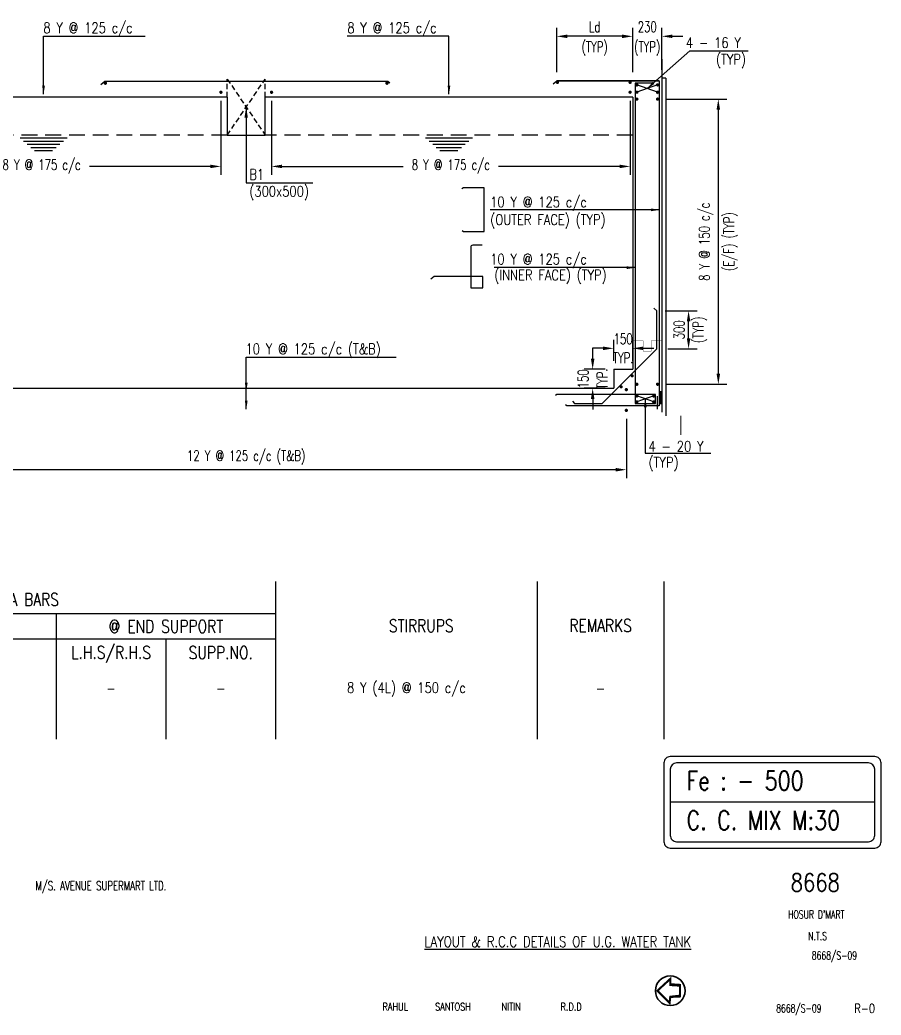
# Model space of a CAD drawing. Header units: inches. Extents: x 244185 to 956460, y -320530 to -238383.
# Drawn here: x 869090 to 889498, y -279138 to -255551 of the extents above; entities that cross this region are included whole.
import ezdxf
from ezdxf.enums import TextEntityAlignment as Align

# ---------------------------------------------------------------- set-up
doc = ezdxf.new("R2010")
doc.units = ezdxf.units.IN
doc.header["$MEASUREMENT"] = 0
doc.header["$PDMODE"] = 2
doc.linetypes.add('( Hidden )', pattern=[0.375, 0.25, -0.125])
doc.linetypes.add('HIDDEN', pattern=[0.375, 0.25, -0.125])
doc.layers.add('hatch', color=8, linetype='Continuous', lineweight=0)
for name, color, linetype in [('NO. BEAM', 3, 'Continuous'), ('S- PILE CAP', 4, 'Continuous'), ('S-DIM-1', 5, 'Continuous'), ('S-REINFORCEMENT', 6, 'Continuous'), ('S-TEXT', 2, 'Continuous'), ('S-TEXT-1', 4, 'Continuous'), ('S-TITIL', 6, 'Continuous'), ('SCH-LINE', 7, 'Continuous'), ('SLAB UG.', 4, 'Continuous'), ('TITLE', 6, 'Continuous')]:
    doc.layers.add(name, color=color, linetype=linetype)
doc.styles.add('ROMANS', font='SIMPLEX.shx', dxfattribs={"width": 0.7})
doc.dimstyles.new('dim100', dxfattribs={"dimtxt": 250, "dimasz": 250, "dimexe": 200, "dimexo": 200, "dimgap": 100, "dimtad": 1, "dimdec": 0, "dimzin": 0, "dimdsep": 46, "dimtxsty": 'ROMANS', "dimcen": 0, "dimclrd": 5, "dimclre": 5, "dimclrt": 4, "dimadec": 0, "dimazin": 0, "dimtfac": 1, "dimtdec": 0, "dimtix": 1, "dimtofl": 0, "dimtmove": 2, "dimatfit": 3, "dimfxl": 0, "dimtolj": 1, "dimtzin": 0, "dimlwd": -1, "dimlwe": -1, "dimarcsym": 0})
doc.dimstyles.new('dim25', dxfattribs={"dimtxt": 250, "dimasz": 250, "dimexe": 200, "dimexo": 200, "dimgap": 100, "dimtad": 1, "dimdec": 0, "dimlfac": 0.25, "dimzin": 0, "dimdsep": 46, "dimtxsty": 'ROMANS', "dimcen": 0, "dimclrd": 5, "dimclre": 5, "dimclrt": 4, "dimadec": 0, "dimazin": 0, "dimtfac": 1, "dimtdec": 0, "dimtix": 1, "dimtofl": 0, "dimtmove": 2, "dimatfit": 3, "dimfxl": 0, "dimtolj": 1, "dimtzin": 0, "dimlwd": -1, "dimlwe": -1, "dimarcsym": 0})
doc.dimstyles.new('dim33.33', dxfattribs={"dimtxt": 250, "dimasz": 250, "dimexe": 200, "dimexo": 200, "dimgap": 100, "dimtad": 1, "dimdec": 0, "dimlfac": 0.333331133, "dimzin": 0, "dimdsep": 46, "dimtxsty": 'ROMANS', "dimcen": 0, "dimclrd": 5, "dimclre": 5, "dimclrt": 4, "dimadec": 0, "dimazin": 0, "dimtfac": 1, "dimtdec": 0, "dimtix": 1, "dimtofl": 0, "dimtmove": 2, "dimatfit": 3, "dimfxl": 0, "dimtolj": 1, "dimtzin": 0, "dimlwd": -1, "dimlwe": -1, "dimarcsym": 0})

# ---------------------------------------------------------------- blocks, each defined once
blk = doc.blocks.new('*D29')
at = {"layer": 'Defpoints', "color": 0, "ltscale": 2, "transparency": 16777216}
for p in [(883611.2210463041, -255940.0793051554), (883611.2210463041, -256932.5440292232), (884301.2210463041, -256932.5440292232)]:
    blk.add_point(p, dxfattribs=at)
at = {"layer": 'S-DIM-1', "color": 5, "ltscale": 2, "transparency": 16777216}
for p, q in [((883611.2210463041, -256732.5440292232), (883611.2210463041, -255740.0793051554)), ((884301.2210463041, -256732.5440292232), (884301.2210463041, -255740.0793051554)), ((883361.2210463041, -255940.0793051554), (883111.2210463041, -255940.0793051554)), ((884551.2210463041, -255940.0793051554), (884801.2210463041, -255940.0793051554))]:
    blk.add_line(p, q, dxfattribs=at)
for points in [[(883361.2210463041, -255898.4126384887), (883361.2210463041, -255981.745971822), (883611.2210463041, -255940.0793051554)], [(884551.2210463041, -255898.4126384887), (884551.2210463041, -255981.745971822), (884301.2210463041, -255940.0793051554)]]:
    blk.add_solid(points, dxfattribs=at)
at = {"layer": 'S-DIM-1', "color": 4, "ltscale": 2, "transparency": 16777216, "char_height": 250, "attachment_point": 5, "style": 'ROMANS'}
for s, insert in [('\\A1;230', (883956.2210463041, -255715.0793051554)), ('\\A1;(TYP)', (883956.2210463041, -256230.5554956316))]:
    blk.add_mtext(s, dxfattribs=dict(at, insert=insert))
blk = doc.blocks.new('*D30')
at = {"layer": 'Defpoints', "color": 0, "ltscale": 2, "transparency": 16777216}
for p in [(881811.221046305, -255940.0793051554), (881811.221046305, -256992.5440292232), (883611.2210463041, -256992.5440292232)]:
    blk.add_point(p, dxfattribs=at)
at = {"layer": 'S-DIM-1', "color": 5, "ltscale": 2, "transparency": 16777216}
for p, q in [((881811.221046305, -256792.5440292232), (881811.221046305, -255740.0793051554)), ((883611.2210463041, -256792.5440292232), (883611.2210463041, -255740.0793051554)), ((883361.2210463041, -255940.0793051554), (882061.221046305, -255940.0793051554))]:
    blk.add_line(p, q, dxfattribs=at)
for points in [[(882061.221046305, -255898.4126384887), (882061.221046305, -255981.745971822), (881811.221046305, -255940.0793051554)], [(883361.2210463041, -255898.4126384887), (883361.2210463041, -255981.745971822), (883611.2210463041, -255940.0793051554)]]:
    blk.add_solid(points, dxfattribs=at)
at = {"layer": 'S-DIM-1', "color": 4, "ltscale": 2, "transparency": 16777216, "char_height": 250, "attachment_point": 5, "style": 'ROMANS'}
for s, insert in [('\\A1;Ld', (882711.2210463046, -255715.0793051554)), ('\\A1;(TYP)', (882711.2210463046, -256230.5554956316))]:
    blk.add_mtext(s, dxfattribs=dict(at, insert=insert))
blk = doc.blocks.new('*D31')
at = {"layer": 'Defpoints', "color": 0, "ltscale": 2, "transparency": 16777216}
for p in [(884181.2210463041, -262447.3968429653), (884935.7687151658, -262447.3968429653), (884241.2210463041, -263347.3968429653)]:
    blk.add_point(p, dxfattribs=at)
at = {"layer": 'S-DIM-1', "color": 5, "ltscale": 2, "transparency": 16777216}
for p, q in [((884381.2210463041, -262447.3968429653), (885135.7687151658, -262447.3968429653)), ((884935.7687151658, -263097.3968429653), (884935.7687151658, -262697.3968429653)), ((884441.2210463041, -263347.3968429653), (885135.7687151658, -263347.3968429653))]:
    blk.add_line(p, q, dxfattribs=at)
for points in [[(884894.1020484992, -262697.3968429653), (884977.4353818324, -262697.3968429653), (884935.7687151658, -262447.3968429653)], [(884894.1020484992, -263097.3968429653), (884977.4353818324, -263097.3968429653), (884935.7687151658, -263347.3968429653)]]:
    blk.add_solid(points, dxfattribs=at)
at = {"layer": 'S-DIM-1', "color": 4, "ltscale": 2, "transparency": 16777216, "char_height": 250, "rotation": 90, "style": 'ROMANS'}
for s, insert, attachment_point in [('\\A1;300', (884835.7687151659, -262897.3968429652), 8), ('\\A1;(TYP)', (885035.7687151659, -262897.3968429652), 2)]:
    blk.add_mtext(s, dxfattribs=dict(at, insert=insert, attachment_point=attachment_point))
blk = doc.blocks.new('*D32')
at = {"layer": 'Defpoints', "color": 0, "ltscale": 2, "transparency": 16777216}
for p in [(884210.9639768654, -257428.5033567355), (884210.9639768654, -264187.0234849805), (885640.6289177589, -264187.0234849805)]:
    blk.add_point(p, dxfattribs=at)
at = {"layer": 'S-DIM-1', "color": 5, "ltscale": 2, "transparency": 16777216}
for p, q in [((884410.9639768654, -257428.5033567355), (885840.628917759, -257428.5033567355)), ((885640.628917759, -257678.5033567355), (885640.6289177589, -263937.0234849805)), ((884410.9639768654, -264187.0234849805), (885840.6289177589, -264187.0234849805))]:
    blk.add_line(p, q, dxfattribs=at)
for points in [[(885598.9622510924, -257678.5033567355), (885682.2955844257, -257678.5033567355), (885640.628917759, -257428.5033567355)], [(885598.9622510923, -263937.0234849805), (885682.2955844256, -263937.0234849805), (885640.6289177589, -264187.0234849805)]]:
    blk.add_solid(points, dxfattribs=at)
at = {"layer": 'S-DIM-1', "color": 4, "ltscale": 2, "transparency": 16777216, "char_height": 250, "attachment_point": 5, "rotation": 90, "style": 'ROMANS'}
for s, insert in [('\\A1;8 Y @ 150 c/c', (885350.1527272828, -260807.7634208579)), ('\\A1;(E/F) (TYP)', (885931.1051082353, -260807.7634208579))]:
    blk.add_mtext(s, dxfattribs=dict(at, insert=insert))
blk = doc.blocks.new('*D33')
at = {"layer": 'Defpoints', "color": 0, "transparency": 16777216}
for p in [(883611.2210463041, -263334.8344337806), (883161.2210463041, -263832.5440292225), (883611.2210463041, -263832.5440292225)]:
    blk.add_point(p, dxfattribs=at)
at = {"layer": 'S-DIM-1', "color": 5, "transparency": 16777216}
for p, q in [((883161.2210463041, -263632.5440292225), (883161.2210463041, -263134.8344337806)), ((883611.2210463041, -263632.5440292225), (883611.2210463041, -263134.8344337806)), ((882911.2210463041, -263334.8344337806), (882661.2210463041, -263334.8344337806)), ((883861.2210463041, -263334.8344337806), (884111.2210463041, -263334.8344337806))]:
    blk.add_line(p, q, dxfattribs=at)
for points in [[(882911.2210463041, -263293.1677671139), (882911.2210463041, -263376.5011004473), (883161.2210463041, -263334.8344337806)], [(883861.2210463041, -263293.1677671139), (883861.2210463041, -263376.5011004473), (883611.2210463041, -263334.8344337806)]]:
    blk.add_solid(points, dxfattribs=at)
at = {"layer": 'S-DIM-1', "color": 4, "transparency": 16777216, "char_height": 250, "style": 'ROMANS'}
for s, insert, attachment_point in [('\\A1;150', (883386.2210463041, -263234.8344337806), 8), ('\\A1;TYP.', (883386.2210463041, -263434.8344337806), 2)]:
    blk.add_mtext(s, dxfattribs=dict(at, insert=insert, attachment_point=attachment_point))
blk = doc.blocks.new('*D34')
at = {"layer": 'Defpoints', "color": 0, "transparency": 16777216}
for p in [(882663.5114508627, -263832.8244353965), (883161.2210463041, -263832.8244353965), (883161.2210463041, -264282.8244353965)]:
    blk.add_point(p, dxfattribs=at)
at = {"layer": 'S-DIM-1', "color": 5, "transparency": 16777216}
for p, q in [((882663.5114508627, -263582.8244353965), (882663.5114508627, -263332.8244353965)), ((882961.2210463041, -263832.8244353965), (882463.5114508627, -263832.8244353965)), ((882961.2210463041, -264282.8244353965), (882463.5114508627, -264282.8244353965)), ((882663.5114508627, -264532.8244353965), (882663.5114508627, -264782.8244353965))]:
    blk.add_line(p, q, dxfattribs=at)
for points in [[(882621.8447841961, -263582.8244353965), (882705.1781175294, -263582.8244353965), (882663.5114508627, -263832.8244353965)], [(882621.8447841961, -264532.8244353965), (882705.1781175294, -264532.8244353965), (882663.5114508627, -264282.8244353965)]]:
    blk.add_solid(points, dxfattribs=at)
at = {"layer": 'S-DIM-1', "color": 4, "transparency": 16777216, "char_height": 250, "rotation": 90, "style": 'ROMANS'}
for s, insert, attachment_point in [('\\A1;150', (882563.5114508629, -264057.8244353964), 8), ('\\A1;TYP.', (882763.5114508629, -264057.8244353964), 2)]:
    blk.add_mtext(s, dxfattribs=dict(at, insert=insert, attachment_point=attachment_point))
blk = doc.blocks.new('*D40')
at = {"layer": 'Defpoints', "color": 0, "ltscale": 2, "transparency": 16777216}
for p in [(865357.2635865033, -257266.0697379595), (873853.7210463042, -257265.9817648583, -4.746184766711209e-09), (865357.2635865033, -259023.5417263309)]:
    blk.add_point(p, dxfattribs=at)
at = {"layer": 'S-DIM-1', "color": 5, "ltscale": 2, "transparency": 16777216}
for p, q in [((865357.2635865033, -257466.0697379595), (865357.2635865033, -259223.5417263309)), ((873853.7210463042, -257465.9817648583), (873853.7210463042, -259223.5417263309)), ((865607.2635865033, -259023.5417263309), (868472.1589830699, -259023.5417263309)), ((873603.7210463042, -259023.5417263309), (870738.8256497367, -259023.5417263309))]:
    blk.add_line(p, q, dxfattribs=at)
for points in [[(865607.2635865033, -258981.8750596642), (865607.2635865033, -259065.2083929975), (865357.2635865033, -259023.5417263309)], [(873603.7210463042, -258981.8750596642), (873603.7210463042, -259065.2083929975), (873853.7210463042, -259023.5417263309)]]:
    blk.add_solid(points, dxfattribs=at)
at = {"layer": 'S-DIM-1', "color": 4, "ltscale": 2, "transparency": 16777216, "insert": (869605.4923164033, -259023.5417263309), "char_height": 250, "attachment_point": 5, "style": 'ROMANS'}
blk.add_mtext('\\A1;8 Y @ 175 c/c', dxfattribs=at)
blk = doc.blocks.new('*D41')
at = {"layer": 'Defpoints', "color": 0, "ltscale": 2, "transparency": 16777216}
for p in [(865446.2210463039, -264736.3718131369, 1.455608900000052e-09), (883461.221046305, -264805.4592194174, 1.455608899999735e-09), (865446.2210463039, -266211.886433992)]:
    blk.add_point(p, dxfattribs=at)
at = {"layer": 'S-DIM-1', "color": 5, "ltscale": 2, "transparency": 16777216}
for p, q in [((865446.2210463039, -264936.3718131369), (865446.2210463039, -266411.886433992)), ((883461.221046305, -265005.4592194174), (883461.221046305, -266411.886433992)), ((883211.221046305, -266211.886433992), (865696.2210463039, -266211.886433992))]:
    blk.add_line(p, q, dxfattribs=at)
for points in [[(865696.2210463039, -266170.2197673253), (865696.2210463039, -266253.5531006586), (865446.2210463039, -266211.886433992)], [(883211.221046305, -266170.2197673253), (883211.221046305, -266253.5531006586), (883461.221046305, -266211.886433992)]]:
    blk.add_solid(points, dxfattribs=at)
at = {"layer": 'S-DIM-1', "color": 4, "ltscale": 2, "transparency": 16777216, "insert": (874453.7210463044, -265921.4102435157), "char_height": 250, "attachment_point": 5, "style": 'ROMANS'}
blk.add_mtext('\\A1;12 Y @ 125 c/c (T&B)', dxfattribs=at)
blk = doc.blocks.new('*D46')
at = {"layer": 'Defpoints', "color": 0, "ltscale": 2, "transparency": 16777216}
for p in [(875053.7210463041, -257265.9817648583), (883550.178506105, -257265.8937917571, -4.746184766711209e-09), (875053.7210463041, -259023.4537532296)]:
    blk.add_point(p, dxfattribs=at)
at = {"layer": 'S-DIM-1', "color": 5, "ltscale": 2, "transparency": 16777216}
for p, q in [((875053.7210463041, -257465.9817648583), (875053.7210463041, -259223.4537532296)), ((883550.178506105, -257465.8937917571), (883550.178506105, -259223.4537532296)), ((875303.7210463041, -259023.4537532296), (878168.6164428707, -259023.4537532296)), ((883300.178506105, -259023.4537532296), (880435.2831095374, -259023.4537532296))]:
    blk.add_line(p, q, dxfattribs=at)
for points in [[(875303.7210463041, -258981.787086563), (875303.7210463041, -259065.1204198963), (875053.7210463041, -259023.4537532296)], [(883300.178506105, -258981.787086563), (883300.178506105, -259065.1204198963), (883550.178506105, -259023.4537532296)]]:
    blk.add_solid(points, dxfattribs=at)
at = {"layer": 'S-DIM-1', "color": 4, "ltscale": 2, "transparency": 16777216, "insert": (879301.9497762041, -259023.4537532296), "char_height": 250, "attachment_point": 5, "style": 'ROMANS'}
blk.add_mtext('\\A1;8 Y @ 175 c/c', dxfattribs=at)

msp = doc.modelspace()

# ---------------------------------------------------------------- linework, layer by layer
at = {"const_width": 11.25, "elevation": 4.74618566670415e-09}
msp.add_lwpolyline([(884301.2210463041, -263155.4192751421), (884051.0464732007, -263155.4192751421), (884051.0464732007, -263400.7948318317), (883861.3956194071, -263400.7948318317), (883861.3956194071, -263155.4192751421), (883611.2210463041, -263155.4192751421)], dxfattribs=at)
at = {"layer": 'hatch', "color": 8}
msp.add_line((884749.8128622302, -265388.8529879323, 4.74618566670415e-09), (884749.8128622302, -264938.8529879323, 4.74618566670415e-09), dxfattribs=at)
at = {"layer": 'NO. BEAM', "color": 2}
msp.add_line((889347.860962129, -274094.8583279988, 1.236330546704151e-09), (884500.6801276956, -274094.8583279988, 1.236330546704151e-09), dxfattribs=at)
at = {"layer": 'NO. BEAM', "color": 2, "elevation": 4.74618566670415e-09}
for points in [[(889347.860962129, -273011.3292663821), (884500.6801276956, -273011.3292663821, 0.4142135623730951), (884350.680127694, -273161.3292663821), (884350.680127694, -275028.3873896154, 0.4142135623730951), (884500.6801276956, -275178.3873896154), (889347.860962129, -275178.3873896154, 0.4142135623730951), (889497.8609621302, -275028.3873896154), (889497.8609621302, -273161.3292663821, 0.4142135623730951)], [(889197.8609621305, -273161.3292663821), (884650.6801276953, -273161.3292663821, 0.4142135623730951), (884500.6801276956, -273311.3292663821), (884500.6801276956, -274878.3873896154, 0.4142135623730951), (884650.6801276953, -275028.3873896154), (889197.8609621305, -275028.3873896154, 0.4142135623730951), (889347.860962129, -274878.3873896154), (889347.860962129, -273311.3292663821, 0.4142135623730951)]]:
    msp.add_lwpolyline(points, format="xyb", close=True, dxfattribs=at)
at = {"layer": 'S-REINFORCEMENT', "color": 5}
for p, q in [((884241.2210463041, -256992.5440292232, 4.74618566670415e-09), (881811.221046305, -256992.5440292232, 4.74618566670415e-09)), ((884109.1094541501, -257052.5440292233, 4.74618566670415e-09), (883671.221046305, -257052.5440292233, 4.74618566670415e-09)), ((883671.221046305, -257052.5440292233, 4.74618566670415e-09), (883671.221046305, -264642.9418972086, 4.74618566670415e-09)), ((884201.944739511, -257264.2473939489, 4.74618566670415e-09), (883710.272705409, -257091.6670488301, 4.74618566670415e-09)), ((884201.944739511, -257091.6670488301, 4.74618566670415e-09), (883710.272705409, -257264.2473939489, 4.74618566670415e-09)), ((884184.8523832907, -257304.6953092432, 4.74618566670415e-09), (884224.463653045, -257266.6378843287, 4.74618566670415e-09)), ((884269.4765603703, -264352.7481040435, 4.74618566670415e-09), (884269.4765603703, -264656.9567896516, 4.74618566670415e-09)), ((881811.221046305, -264425.8473917898, 4.74618566670415e-09), (881780.8257797889, -264453.5952795663, 4.74618566670415e-09)), ((884149.0728326107, -264425.8473917898, 4.74618566670415e-09), (881811.221046305, -264425.8473917898, 4.74618566670415e-09)), ((883671.221046305, -264642.9418972086, 4.74618566670415e-09), (884149.0728326107, -264642.9418972086, 4.74618566670415e-09)), ((884110.5715817052, -264464.6922360127, 4.74618566670415e-09), (883709.722297211, -264604.0970529858, 4.74618566670415e-09)), ((884110.5715817052, -264604.0970529858, 4.74618566670415e-09), (883709.722297211, -264464.6922360127, 4.74618566670415e-09)), ((884149.0728326107, -264642.9418972086, 4.74618566670415e-09), (884149.0728326107, -264425.8473917898, 4.74618566670415e-09)), ((884195.1469394572, -264471.7479373333, 4.74618566670415e-09), (884195.1469394572, -264775.9566229416, 4.74618566670415e-09))]:
    msp.add_line(p, q, dxfattribs=at)
at = {"layer": 'S-REINFORCEMENT', "color": 5, "elevation": 4.74618566670415e-09}
for points in [[(877853.2678661877, -257052.8073433241), (877806.2210463042, -257012.4178716468), (871101.2210463042, -257012.4178716467), (871010.7967592591, -257092.056005285)], [(881729.26588965, -257064.7232626044), (881811.221046305, -256992.5440292232), (884241.2210463041, -256992.5440292232), (884241.2210463041, -264699.1918972086), (882051.2210463041, -264699.1918972086), (882020.8257797889, -264671.4440094319)], [(882186.5497227989, -264590.3982797579), (882229.4259920602, -264639.1918972084), (882889.4259920607, -264639.1918972084), (884181.2210463041, -263347.3968429653), (884181.2210463041, -262447.3968429653), (884109.125463811, -262379.5723897544)]]:
    msp.add_lwpolyline(points, dxfattribs=at)
at = {"layer": 'S-REINFORCEMENT', "color": 5, "const_width": 39}
for points, elevation in [([(871136.5578378694, -257051.9539912274, 1), (871097.5578378694, -257051.9539912274, 1)], 16.29762815369239), ([(877808.1726712579, -257051.9539912274, 1), (877769.1726712579, -257051.9539912274, 1)], 21.27087925889561), ([(881847.3337576103, -257030.4981115816, 1), (881808.3337576103, -257030.4981115816, 1)], 4.74618566670415e-09), ([(883569.678506105, -257030.4981115816, 1), (883530.678506105, -257030.4981115816, 1)], 4.74618566670415e-09), ([(883729.772705409, -257091.6670488301, -1), (883690.772705409, -257091.6670488301, -1)], 4.74618566670415e-09), ([(884221.4447395101, -257091.6670488301, -1), (884182.4447395101, -257091.6670488301, -1)], 4.74618566670415e-09), ([(873873.2210463042, -257265.9817648583, -1), (873834.2210463042, -257265.9817648583, -1)], 4.74618566670415e-09), ([(875034.2210463041, -257265.9817648583, 1), (875073.2210463041, -257265.9817648583, 1)], 4.74618566670415e-09), ([(883569.678506104, -257264.7358087092, -1), (883530.678506104, -257264.7358087092, -1)], 4.74618566670415e-09), ([(883729.772705409, -257264.2473939489, -1), (883690.772705409, -257264.2473939489, -1)], 4.74618566670415e-09), ([(884221.4447395101, -257264.2473939489, -1), (884182.4447395101, -257264.2473939489, -1)], 4.74618566670415e-09), ([(883729.772705409, -257428.5033567355, -1), (883690.772705409, -257428.5033567355, -1)], 4.74618566670415e-09), ([(884221.4447395101, -257428.5033567355, -1), (884182.4447395101, -257428.5033567355, -1)], 4.74618566670415e-09), ([(883617.3979321469, -263986.0171872387, -1), (883578.3979321478, -263986.0171872387, -1)], 4.74618566670415e-09), ([(883729.772705409, -264187.0234849805, -1), (883690.772705409, -264187.0234849805, -1)], 4.74618566670415e-09), ([(884221.3095930873, -264187.0234849805, -1), (884182.3095930873, -264187.0234849805, -1)], 4.74618566670415e-09), ([(883356.6003524556, -264246.8147669298, -1), (883317.6003524556, -264246.8147669298, -1)], 4.74618566670415e-09), ([(883480.7210463041, -264313.6611934241, -1), (883441.721046305, -264313.6611934241, -1)], 1.569416600011247e-08), ([(883690.2222972119, -264464.6922360127, 1), (883729.222297211, -264464.6922360127, 1)], 4.74618566670415e-09), ([(883690.2222972119, -264604.0970529858, -1), (883729.222297211, -264604.0970529858, -1)], 4.74618566670415e-09), ([(884130.0715817038, -264464.6922360127, -1), (884091.0715817052, -264464.6922360127, -1)], 4.74618566670415e-09), ([(884130.0715817038, -264604.0970529858, 1), (884091.0715817052, -264604.0970529858, 1)], 4.74618566670415e-09), ([(883480.721046305, -264805.4592194174, -1), (883441.721046305, -264805.4592194174, -1)], 4.74618566670415e-09)]:
    msp.add_lwpolyline(points, format="xyb", close=True, dxfattribs=dict(at, elevation=elevation))
at = {"layer": 'S-REINFORCEMENT', "color": 5, "linetype": 'Continuous'}
for points, elevation in [([(879574.3884506627, -260544.0320545177), (879600.8565519394, -260562.3853785917), (880093.3565519394, -260562.3853785917), (880093.3565519394, -259543.9389346587, 0.4142135623730951), (880078.3565519394, -259528.9389346587), (879600.8565519394, -259528.9389346587), (879560.7039911693, -259556.7812401004)], 0.002217437147793367), ([(880045.7409403666, -260893.6893965532), (879821.408378296, -260893.6893965532, 0.4142135623730951), (879773.4083782957, -260941.6893965531), (879773.4083782957, -261903.0050655061), (880059.8437066267, -261903.0050655061), (880059.8437066267, -261636.3808061871), (878910.7039891249, -261636.3808061871), (878826.0060650391, -261695.1114432239)], 0.002217437147692181)]:
    msp.add_lwpolyline(points, format="xyb", dxfattribs=dict(at, elevation=elevation))
at = {"layer": 'S-TITIL', "color": 7, "lineweight": 35}
msp.add_circle((884502.0843555429, -278561.2773177142, 1.830984953598157e-09), 351.872758251445, dxfattribs=at)
at = {"layer": 'SCH-LINE'}
for p, q in [((875150.6801276942, -268861.9259971721, 4.74618566670415e-09), (875150.6801276933, -272594.8583279988, 4.74618566670415e-09)), ((881350.6801276942, -268861.9259971717, 4.74618566670415e-09), (881350.6801276942, -272594.8583279988, 4.74618566670415e-09)), ((884350.680127694, -268861.9259971723, 4.74618566670415e-09), (884350.6801276938, -272594.8583279988, 4.74618566670415e-09)), ((862150.6801276931, -269616.1657214119, 4.74618566670415e-09), (875150.6801276912, -269616.1657214119, 4.748068626704151e-09)), ((869950.680127694, -269616.1657214119, 4.74618566670415e-09), (869950.6801276937, -272594.8583279988, 4.74618566670415e-09)), ((862150.6801276931, -270221.2704248737, 4.74618566670415e-09), (875150.6801276912, -270221.2704248737, 4.748068626704151e-09)), ((872550.680127694, -270221.2704248737, 4.74618566670415e-09), (872550.6801276945, -272594.8583279988, 4.74618566670415e-09))]:
    msp.add_line(p, q, dxfattribs=at)
at = {"layer": 'SLAB UG.'}
for p, q in [((884301.2210463041, -256482.5440292232, 4.74618566670415e-09), (884301.2210463041, -264845.0440292225, 4.74618566670415e-09)), ((874003.7210463042, -257382.544029223, 4.746185666704362e-09), (865296.2210463039, -257382.544029223, 4.746185666704362e-09)), ((874003.7210463042, -257382.544029223, 4.74618566670415e-09), (874003.7210463042, -258282.5440292232, 4.74618566670415e-09)), ((883611.2210463027, -257382.544029223, 4.74618566670415e-09), (874903.7210463042, -257382.544029223, 4.74618566670415e-09)), ((874903.7210463042, -258282.5440292232, 4.74618566670415e-09), (874903.7210463042, -257382.5440292231, 4.74618566670415e-09)), ((883611.2210463027, -257382.544029223, 4.74618566670415e-09), (883611.2210463041, -263832.5440292225, 4.74618566670415e-09)), ((874003.7210463042, -258282.5440292232, 4.74618566670415e-09), (874903.7210463042, -258282.5440292232, 4.74618566670415e-09)), ((883161.2210463041, -263832.5440292225, 4.74618566670415e-09), (883161.2210463041, -264282.5440292225, 4.74618566670415e-09)), ((883161.2210463041, -263832.5440292225, 4.74618566670415e-09), (883611.2210463041, -263832.5440292225, 4.74618566670415e-09)), ((865746.2210463029, -264282.5440292226, 4.746185666704468e-09), (883161.2210463041, -264282.5440292225, 4.746185666704468e-09))]:
    msp.add_line(p, q, dxfattribs=at)
at = {"layer": 'SLAB UG.', "color": 8, "linetype": '( Hidden )', "ltscale": 500}
for p, q in [((874003.7210463042, -257382.544029223, 4.74618566670415e-09), (874003.7210463042, -256952.4178716468, 4.74618566670415e-09)), ((874003.7210463042, -256952.4178716468, 4.746186566704185e-09), (874903.7210463042, -258282.544029223, 4.746186566704185e-09)), ((874003.7210463042, -258282.5440292229, 4.74618566670415e-09), (874903.7210463042, -256952.4178716468, 4.74618566670415e-09)), ((874903.7210463042, -257382.544029223, 4.74618566670415e-09), (874903.7210463042, -256952.4178716468, 4.74618566670415e-09))]:
    msp.add_line(p, q, dxfattribs=at)
at = {"layer": 'SLAB UG.', "color": 8}
for p, q in [((884393.6218209409, -256932.5440292232, 4.74618566670415e-09), (884301.2210463041, -256932.5440292232, 4.74618566670415e-09)), ((884393.6218209409, -256932.5440292232, 4.74618566670415e-09), (884393.6218209409, -264938.8529879323, 4.74618566670415e-09)), ((869092.8281891613, -258349.2149046083, 4.746185666704362e-09), (870207.1139034467, -258349.2149046083, 4.746185666704362e-09)), ((869178.5424748749, -258424.2149046083, 4.746185666704362e-09), (870121.3996177345, -258424.2149046083, 4.746185666704362e-09)), ((869264.2567605899, -258499.2149046083, 4.746185666704362e-09), (870035.6853320181, -258499.2149046083, 4.746185666704362e-09)), ((878700.328189162, -258349.2149046084, 4.74618566670415e-09), (879814.6139034474, -258349.2149046084, 4.74618566670415e-09)), ((878786.0424748756, -258424.2149046084, 4.74618566670415e-09), (879728.8996177352, -258424.2149046084, 4.74618566670415e-09)), ((878871.7567605906, -258499.2149046084, 4.74618566670415e-09), (879643.1853320188, -258499.2149046084, 4.74618566670415e-09)), ((869349.971046303, -258574.2149046083, 4.746185666704362e-09), (869949.9710463044, -258574.2149046083, 4.746185666704362e-09)), ((869435.6853320181, -258647.7146781076, 4.746185666704362e-09), (869864.2567605899, -258647.7146781076, 4.746185666704362e-09)), ((878957.4710463037, -258574.2149046084, 4.74618566670415e-09), (879557.4710463051, -258574.2149046084, 4.74618566670415e-09)), ((879043.1853320188, -258647.7146781077, 4.74618566670415e-09), (879471.7567605906, -258647.7146781077, 4.74618566670415e-09))]:
    msp.add_line(p, q, dxfattribs=at)
at = {"layer": 'SLAB UG.', "color": 8, "linetype": 'HIDDEN', "ltscale": 1500}
for p, q in [((874003.7210463042, -258282.544029223, 4.746185666704362e-09), (865296.2210463039, -258282.5440292229, 4.746185666704362e-09)), ((883611.221046305, -258282.5440292232, 4.74618566670415e-09), (874903.7210463042, -258282.544029223, 4.74618566670415e-09))]:
    msp.add_line(p, q, dxfattribs=at)
at = {"layer": 'TITLE', "color": 1, "const_width": 49.25206798279879, "elevation": -65.66959808361678}
msp.add_lwpolyline([(884196.6989818001, -278561.2773172773), (884485.2870893555, -278849.8654248286), (884502.0843516857, -278707.0200440018), (884734.3697130561, -278707.0200440008), (884734.369713057, -278415.5345905536), (884502.0843516851, -278415.5345905527), (884502.0843516864, -278272.6892097261)], close=True, dxfattribs=at)

# ---------------------------------------------------------------- texts
at = {"layer": 'S-TEXT', "style": 'ROMANS', "width": 0.8}
for s, p in [('TOP EXTRA BARS', (868650.6801276931, -269288.6143873549, 4.74618566670415e-09)), ('@ END SUPPORT', (872550.680127694, -269924.6881851705, 4.74618566670415e-09)), ('L.H.S/R.H.S', (871250.680127694, -270564.4659604005, 4.74618566670415e-09)), ('SUPP.NO.', (873850.6801276942, -270548.0237648687, 4.74618566670415e-09))]:
    msp.add_text(s, height=300, dxfattribs=at).set_placement(p, align=Align.MIDDLE)
for s, p in [('STIRRUPS', (878600.6801276942, -270060.7660141932, 4.74618566670415e-09)), ('REMARKS', (882850.680127694, -270055.2704584487, 4.74618566670415e-09))]:
    msp.add_text(s, height=300, dxfattribs=at).set_placement(p, align=Align.CENTER)
at = {"layer": 'S-TEXT', "style": 'ROMANS', "width": 0.7}
for s, height, p in [('M/S. AVENUE SUPERMART LTD.', 211.8594227514129, (869460.0626883559, -276072.9011396102, 1.559485497667612e-09)), ("HOSUR D'MART", 190.5182721079556, (887295.7089716989, -276753.4037831479, -5.310129622347303)), ('N.T.S', 190.5182721079556, (887770.6480343948, -277264.7329044836, -5.310129622347303)), ('8668/S-09', 190.5182721079556, (887854.0443952045, -277726.0623513674, 2.164978929446063e-09))]:
    msp.add_text(s, height=height, dxfattribs=at).set_placement(p, align=Align.MIDDLE_LEFT)
at = {"layer": 'S-TEXT', "style": 'ROMANS'}
for s, height, width, p in [('RAHUL', 176.5495189595106, 0.8, (877984.5606549978, -278939.9001556976, 1.559485497667612e-09)), ('SANTOSH', 176.5495189595106, 0.8, (879353.2885138812, -278939.9001556976, 1.559485497667612e-09)), ('NITIN', 176.5495189595106, 0.8, (880732.8648403514, -278939.9001556976, 1.559485497667612e-09)), ('R.D.D', 176.5495189595106, 0.8, (882152.5410567597, -278939.9001556976, 1.559485497667612e-09)), ('8668/S-09', 190.5182721079556, 0.7, (887549.271420186, -278979.6010671225, 1.559485497667612e-09)), ('R-0', 211.8594227514129, 0.8, (889109.1051602528, -278979.6010671225, 1.559485497667612e-09))]:
    msp.add_text(s, height=height, dxfattribs=dict(at, width=width)).set_placement(p, align=Align.MIDDLE_CENTER)
at = {"layer": 'S-TEXT-1', "style": 'ROMANS', "width": 0.8}
for s, p in [('8 Y @ 125 c/c', (869645.203930366, -255863.6793998405, 4.746129666704159e-09)), ('8 Y @ 125 c/c', (876847.9524479558, -255863.6793998405, 4.746129666704159e-09)), ('4 - 16 Y', (884872.3330052705, -256215.3906411282, 4.746130566704194e-09)), ('(TYP)', (885586.6187195563, -256609.8583637448, 4.746130566704194e-09)), ('B1', (874526.6861450012, -259338.0367755906, 4.74618566670415e-09)), ('(300x500)', (874526.6861450012, -259738.0367755906, 4.74618566670415e-09)), ('10 Y @ 125 c/c', (880235.1688209603, -259993.1834854874, 0.002217437147793367)), ('(OUTER FACE) (TYP)', (880235.1688209603, -260411.2218478771, 0.002217437147793367)), ('10 Y @ 125 c/c', (880235.1688209603, -261348.0921627788, 0.002217437147793367)), ('(INNER FACE) (TYP)', (880330.4069161983, -261721.6789855194, 0.002217437147793367)), ('10 Y @ 125 c/c (T&B)', (874436.8028998083, -263473.9723920003, 4.746129666704371e-09)), ('4 - 20 Y', (883986.7733756986, -265782.0998090998, 4.746130566704194e-09)), ('(TYP)', (883986.7733756986, -266163.5563889275, 4.746130566704194e-09))]:
    msp.add_text(s, height=250, dxfattribs=at).set_placement(p)
for s, p in [('8 Y (4L) @ 150 c/c', (878250.6801276964, -271394.8583279979, 4.74618566670415e-09)), ('-', (871250.6801276964, -271394.8583280072, 4.74618566670415e-09)), ('-', (873850.6801276974, -271394.8583280064, 4.74618566670415e-09)), ('-', (882850.6801276986, -271394.8583279988, 4.74618566670415e-09))]:
    msp.add_text(s, height=250, dxfattribs=at).set_placement(p, align=Align.MIDDLE)
at = {"layer": 'S-TITIL', "color": 1, "style": 'ROMANS', "width": 0.8}
for s, height, p in [('8668', 423.7188455028256, (887938.0275615696, -275995.2065032497, 1.559485497667612e-09)), ('%%ULAYOUT & R.C.C DETAILS OF U.G. WATER TANK', 252.2296254646629, (881836.9267173853, -277399.0158618094, 4.526008785963799e-09))]:
    msp.add_text(s, height=height, dxfattribs=at).set_placement(p, align=Align.MIDDLE_CENTER)
at = {"layer": 'TITLE', "style": 'ROMANS', "width": 0.8}
for s, p in [('Fe : - 500', (884885.8536897571, -273580.4620840474, 4.74618566670415e-09)), ('C. C. MIX M:30', (884885.8536897571, -274521.0697536797, 4.74618566670415e-09))]:
    msp.add_text(s, height=450, dxfattribs=at).set_placement(p, align=Align.MIDDLE_LEFT)

# ---------------------------------------------------------------- dimensions: what is measured, and where the dimension line sits
at = {"layer": 'S-DIM-1', "ltscale": 2}
for base, p1, p2, angle, text, picture, middle in [((881811.221046305, -255940.0793051554, 4.74618566670415e-09), (883611.2210463041, -256992.5440292232, 4.74618566670415e-09), (881811.221046305, -256992.5440292232, 4.74618566670415e-09), 180, 'Ld\\X(TYP)', '*D30', (882711.2210463046, -255940.0793051554, 4.74618566670415e-09)), ((883611.2210463041, -255940.0793051554, 4.74618566670415e-09), (884301.2210463041, -256932.5440292232, 4.74618566670415e-09), (883611.2210463041, -256932.5440292232, 4.74618566670415e-09), 180, '230\\X(TYP)', '*D29', (883956.2210463041, -255940.0793051554, 4.74618566670415e-09)), ((885640.6289177589, -264187.0234849805, 4.74618566670415e-09), (884210.9639768654, -257428.5033567355, 4.74618566670415e-09), (884210.9639768654, -264187.0234849805, 4.74618566670415e-09), 90, '8 Y @ 150 c/c\\X(E/F) (TYP)', '*D32', (885640.628917759, -260807.7634208579, 4.74618566670415e-09)), ((884935.7687151658, -262447.3968429653, 4.74618566670415e-09), (884241.2210463041, -263347.3968429653, 4.74618566670415e-09), (884181.2210463041, -262447.3968429653, 4.74618566670415e-09), 90, '<>\\X(TYP)', '*D31', (884935.7687151659, -262897.3968429652, 4.74618566670415e-09)), ((865446.2210463039, -266211.886433992, 3.290576766704416e-09), (883461.221046305, -264805.4592194174, 4.74618566670415e-09), (865446.2210463039, -264736.3718131369, 4.746185666704468e-09), 180, '12 Y @ 125 c/c (T&B)', '*D41', (874453.7210463044, -265921.4102435157, 3.290576766704416e-09))]:
    dim = msp.add_linear_dim(base=base, p1=p1, p2=p2, angle=angle, text=text, dimstyle='dim33.33', dxfattribs=at)
    dim.commit()
    dim.dimension.update_dxf_attribs({"geometry": picture, "text_midpoint": middle})
for base, p1, p2, picture, middle in [((865357.2635865033, -259023.5417263309, 9.49237043341536e-09), (873853.7210463042, -257265.9817648583, 4.74618566670415e-09), (865357.2635865033, -257266.0697379595, 9.49237043341536e-09), '*D40', (869605.4923164033, -259023.5417263309, 9.49237043341536e-09)), ((875053.7210463041, -259023.4537532296, 4.74618566670415e-09), (883550.178506105, -257265.8937917571), (875053.7210463041, -257265.9817648583, 4.74618566670415e-09), '*D46', (879301.9497762041, -259023.4537532296, 4.74618566670415e-09))]:
    dim = msp.add_linear_dim(base=base, p1=p1, p2=p2, angle=180, text='8 Y @ 175 c/c', dimstyle='dim33.33', dxfattribs=at)
    dim.commit()
    dim.dimension.update_dxf_attribs({"geometry": picture, "text_midpoint": middle, "dimtype": 160})
at = {"layer": 'S-DIM-1', "color": 5}
for p1, p2, distance, picture, middle in [((883161.2210463041, -263832.5440292225, 4.74618566670415e-09), (883611.2210463041, -263832.5440292225, 4.74618566670415e-09), 497.70959544193465, '*D33', (883386.2210463041, -263334.8344337806, 4.74618566670415e-09)), ((883161.2210463041, -264282.8244353965, 4.74618566670415e-09), (883161.2210463041, -263832.8244353965, 4.74618566670415e-09), 497.7095954413526, '*D34', (882663.5114508629, -264057.8244353964, 4.74618566670415e-09))]:
    dim = msp.add_aligned_dim(p1=p1, p2=p2, distance=distance, text='150\\XTYP.', dimstyle='dim33.33', dxfattribs=at)
    dim.commit()
    dim.dimension.update_dxf_attribs({"geometry": picture, "text_midpoint": middle})

# ---------------------------------------------------------------- leaders
at = {"layer": 'S- PILE CAP', "color": 0}
msp.add_leader([(874451.6861450012, -257619.4744696748, 4.74618566670415e-09), (874451.6861450012, -259413.0367755906, 4.74618566670415e-09), (876031.0830415642, -259413.0367755906, 4.74618566670415e-09)], dimstyle='dim100', override={"dimgap": 100, "dimtad": 0, "dimfxl": 0.02, "dimfxlon": 1}, dxfattribs=at)
at = {"layer": 'S-DIM-1', "ltscale": 2}
for points in [[(869649.971046304, -257311.8466656753, 4.746185666704415e-09), (869649.971046304, -255940.0793051554, 4.746185666704415e-09), (872058.5472061374, -255940.0793051554, 4.746185666704415e-09)], [(879257.4710463035, -257311.8466656753, 4.74618566670415e-09), (879257.4710463035, -255940.0793051554, 4.74618566670415e-09), (876848.89488647, -255940.0793051554, 4.74618566670415e-09)], [(883956.1087224588, -257177.9572213894, 4.74618566670415e-09), (884968.0336126622, -256281.0923339669, 4.74618566670415e-09), (886346.054968857, -256281.0923339669, 4.74618566670415e-09)], [(884244.700532431, -260053.1621566251, 0.002217437147793367), (880234.7704249214, -260053.1621566251, 0.002217437147793367)], [(883671.221046305, -261422.3472310294, 0.002217437147793367), (880330.5760953767, -261422.3472310296, 0.002217437147793367)], [(874453.7210463035, -264352.7481040431, 4.746185666704362e-09), (874453.7210463035, -263548.1462668356, 4.746185666704362e-09), (878004.9899169264, -263548.1462668356, 4.746185666704362e-09)], [(874453.7210463035, -264776.7347340193, 4.746185666704362e-09), (874453.7210463035, -263974.5824741948, 4.746185666704362e-09)], [(883910.4283017793, -264531.4852016036, 4.74618566670415e-09), (883910.5112517022, -265821.8934793926, 4.74618566670415e-09), (885464.0924819855, -265821.8934793926, 4.74618566670415e-09)]]:
    msp.add_leader(points, dimstyle='dim25', override={"dimtxt": 200, "dimasz": 200}, dxfattribs=at)

doc.saveas('drawing.dxf')
